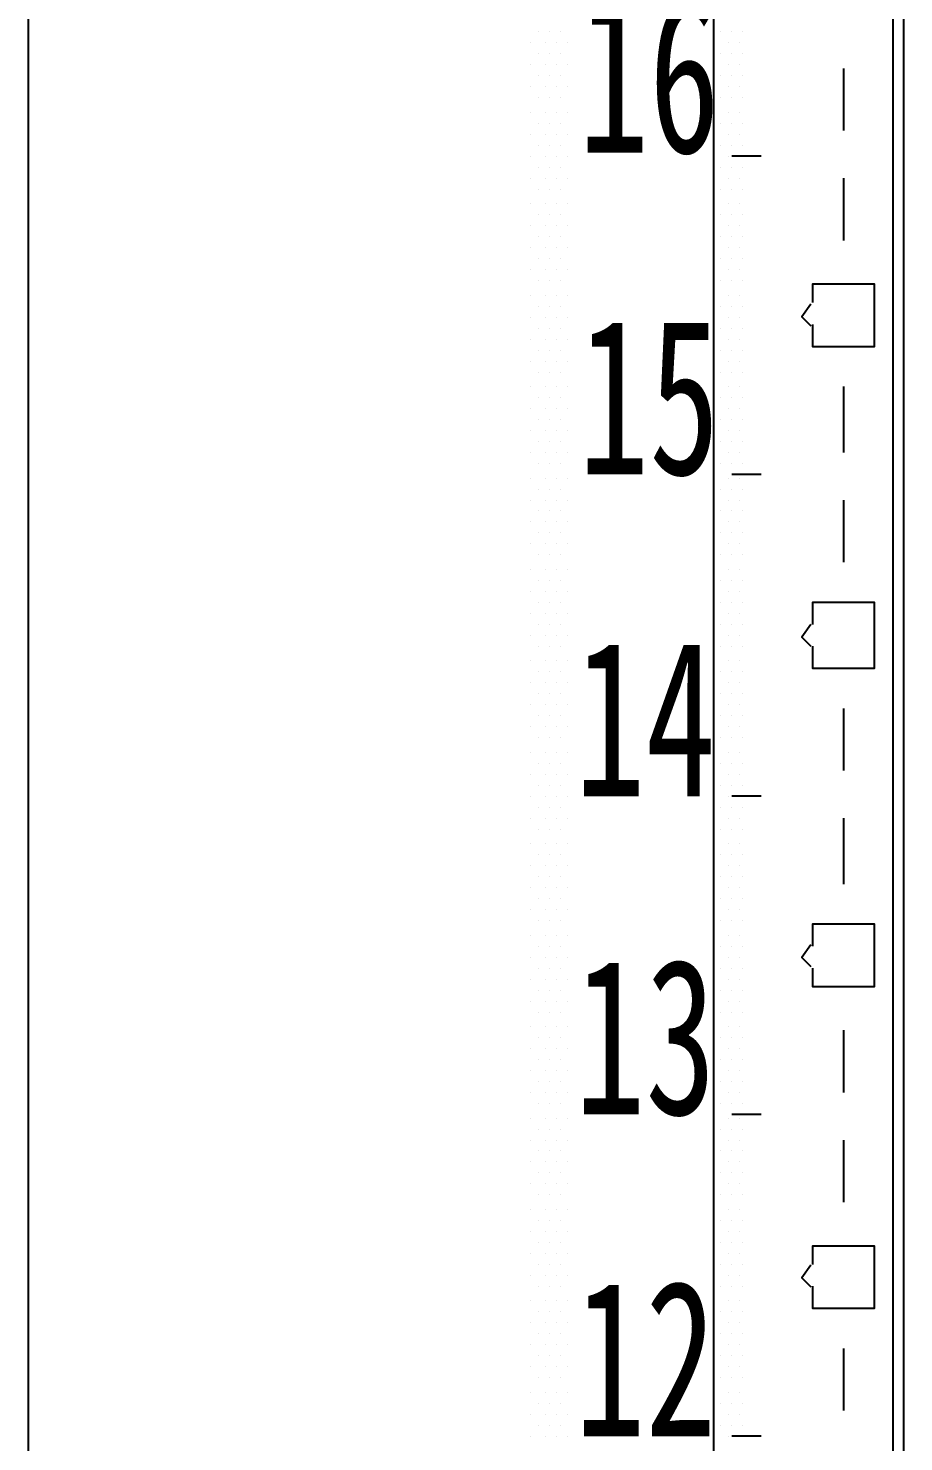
# Model space of a CAD drawing. Header units: metres. Extents: x 17 to 1264, y 17 to 859.
# Drawn here: x 87.8 to 122.2, y 271.1 to 326.7 of the extents above; entities that cross this region are included whole.
import ezdxf

# ---------------------------------------------------------------- set-up
doc = ezdxf.new("R2010")
doc.units = ezdxf.units.M
for name, color, linetype in [('LINES', 7, 'Continuous'), ('POLYLINES', 4, 'Continuous'), ('TEXTS', 3, 'Continuous')]:
    doc.layers.add(name, color=color, linetype=linetype)

msp = doc.modelspace()

# ---------------------------------------------------------------- linework, layer by layer
at = {"layer": 'LINES'}
for p, q in [((87.762, 830.448), (87.762, 45.216)), ((87.762, 830.448), (87.762, 45.216)), ((122.25, 132.48), (122.25, 727.92)), ((107.562, 326.16), (107.562, 326.16)), ((107.85, 326.592), (107.85, 326.592)), ((108.138, 326.16), (108.138, 326.16)), ((108.282, 326.592), (108.282, 326.592)), ((108.57, 326.16), (108.57, 326.16)), ((108.714, 326.592), (108.714, 326.592)), ((109.002, 326.16), (109.002, 326.16)), ((114.762, 326.16), (114.762, 326.16)), ((115.05, 326.592), (115.05, 326.592)), ((115.338, 326.16), (115.338, 326.16)), ((115.482, 326.592), (115.482, 326.592)), ((115.77, 326.16), (115.77, 326.16)), ((115.914, 326.592), (115.914, 326.592)), ((107.85, 325.728), (107.85, 325.728)), ((108.282, 325.728), (108.282, 325.728)), ((108.714, 325.728), (108.714, 325.728)), ((115.05, 325.728), (115.05, 325.728)), ((115.482, 325.728), (115.482, 325.728)), ((115.914, 325.728), (115.914, 325.728)), ((107.562, 325.296), (107.562, 325.296)), ((108.138, 325.296), (108.138, 325.296)), ((108.57, 325.296), (108.57, 325.296)), ((109.002, 325.296), (109.002, 325.296)), ((114.762, 325.296), (114.762, 325.296)), ((115.338, 325.296), (115.338, 325.296)), ((115.77, 325.296), (115.77, 325.296)), ((119.874, 325.152), (119.874, 322.704)), ((107.85, 324.864), (107.85, 324.864)), ((108.282, 324.864), (108.282, 324.864)), ((108.714, 324.864), (108.714, 324.864)), ((115.05, 324.864), (115.05, 324.864)), ((115.482, 324.864), (115.482, 324.864)), ((115.914, 324.864), (115.914, 324.864)), ((107.562, 324.432), (107.562, 324.432)), ((107.85, 324), (107.85, 324)), ((108.138, 324.432), (108.138, 324.432)), ((108.282, 324), (108.282, 324)), ((108.57, 324.432), (108.57, 324.432)), ((108.714, 324), (108.714, 324)), ((109.002, 324.432), (109.002, 324.432)), ((114.762, 324.432), (114.762, 324.432)), ((115.05, 324), (115.05, 324)), ((115.338, 324.432), (115.338, 324.432)), ((115.482, 324), (115.482, 324)), ((115.77, 324.432), (115.77, 324.432)), ((115.914, 324), (115.914, 324)), ((107.562, 323.424), (107.562, 323.424)), ((108.138, 323.424), (108.138, 323.424)), ((108.57, 323.424), (108.57, 323.424)), ((109.002, 323.424), (109.002, 323.424)), ((114.762, 323.424), (114.762, 323.424)), ((115.338, 323.424), (115.338, 323.424)), ((115.77, 323.424), (115.77, 323.424)), ((107.85, 322.992), (107.85, 322.992)), ((108.282, 322.992), (108.282, 322.992)), ((108.714, 322.992), (108.714, 322.992)), ((115.05, 322.992), (115.05, 322.992)), ((115.482, 322.992), (115.482, 322.992)), ((115.914, 322.992), (115.914, 322.992)), ((107.562, 322.56), (107.562, 322.56)), ((108.138, 322.56), (108.138, 322.56)), ((108.57, 322.56), (108.57, 322.56)), ((109.002, 322.56), (109.002, 322.56)), ((114.762, 322.56), (114.762, 322.56)), ((115.338, 322.56), (115.338, 322.56)), ((115.77, 322.56), (115.77, 322.56)), ((107.562, 321.696), (107.562, 321.696)), ((107.85, 322.128), (107.85, 322.128)), ((108.138, 321.696), (108.138, 321.696)), ((108.282, 322.128), (108.282, 322.128)), ((108.57, 321.696), (108.57, 321.696)), ((108.714, 322.128), (108.714, 322.128)), ((109.002, 321.696), (109.002, 321.696)), ((114.762, 321.696), (114.762, 321.696)), ((115.05, 322.128), (115.05, 322.128)), ((115.338, 321.696), (115.338, 321.696)), ((115.482, 322.128), (115.482, 322.128)), ((116.634, 321.696), (115.482, 321.696)), ((116.634, 321.696), (115.482, 321.696)), ((116.634, 321.696), (115.482, 321.696)), ((116.634, 321.696), (115.482, 321.696)), ((115.77, 321.696), (115.77, 321.696)), ((115.914, 322.128), (115.914, 322.128)), ((107.85, 321.264), (107.85, 321.264)), ((108.282, 321.264), (108.282, 321.264)), ((108.714, 321.264), (108.714, 321.264)), ((115.05, 321.264), (115.05, 321.264)), ((115.482, 321.264), (115.482, 321.264)), ((115.914, 321.264), (115.914, 321.264)), ((107.562, 320.832), (107.562, 320.832)), ((108.138, 320.832), (108.138, 320.832)), ((108.57, 320.832), (108.57, 320.832)), ((109.002, 320.832), (109.002, 320.832)), ((114.762, 320.832), (114.762, 320.832)), ((115.338, 320.832), (115.338, 320.832)), ((115.77, 320.832), (115.77, 320.832)), ((119.874, 320.832), (119.874, 318.384)), ((107.85, 320.4), (107.85, 320.4)), ((108.282, 320.4), (108.282, 320.4)), ((108.714, 320.4), (108.714, 320.4)), ((115.05, 320.4), (115.05, 320.4)), ((115.482, 320.4), (115.482, 320.4)), ((115.914, 320.4), (115.914, 320.4)), ((107.562, 319.824), (107.562, 319.824)), ((108.138, 319.824), (108.138, 319.824)), ((108.57, 319.824), (108.57, 319.824)), ((109.002, 319.824), (109.002, 319.824)), ((114.762, 319.824), (114.762, 319.824)), ((115.338, 319.824), (115.338, 319.824)), ((115.77, 319.824), (115.77, 319.824)), ((107.562, 318.96), (107.562, 318.96)), ((107.85, 319.392), (107.85, 319.392)), ((108.138, 318.96), (108.138, 318.96)), ((108.282, 319.392), (108.282, 319.392)), ((108.57, 318.96), (108.57, 318.96)), ((108.714, 319.392), (108.714, 319.392)), ((109.002, 318.96), (109.002, 318.96)), ((114.762, 318.96), (114.762, 318.96)), ((115.05, 319.392), (115.05, 319.392)), ((115.338, 318.96), (115.338, 318.96)), ((115.482, 319.392), (115.482, 319.392)), ((115.77, 318.96), (115.77, 318.96)), ((115.914, 319.392), (115.914, 319.392)), ((107.85, 318.528), (107.85, 318.528)), ((108.282, 318.528), (108.282, 318.528)), ((108.714, 318.528), (108.714, 318.528)), ((115.05, 318.528), (115.05, 318.528)), ((115.482, 318.528), (115.482, 318.528)), ((115.914, 318.528), (115.914, 318.528)), ((107.562, 318.096), (107.562, 318.096)), ((108.138, 318.096), (108.138, 318.096)), ((108.57, 318.096), (108.57, 318.096)), ((109.002, 318.096), (109.002, 318.096)), ((114.762, 318.096), (114.762, 318.096)), ((115.338, 318.096), (115.338, 318.096)), ((115.77, 318.096), (115.77, 318.096)), ((107.85, 317.664), (107.85, 317.664)), ((108.282, 317.664), (108.282, 317.664)), ((108.714, 317.664), (108.714, 317.664)), ((115.05, 317.664), (115.05, 317.664)), ((115.482, 317.664), (115.482, 317.664)), ((115.914, 317.664), (115.914, 317.664)), ((107.562, 317.232), (107.562, 317.232)), ((107.85, 316.8), (107.85, 316.8)), ((108.138, 317.232), (108.138, 317.232)), ((108.282, 316.8), (108.282, 316.8)), ((108.57, 317.232), (108.57, 317.232)), ((108.714, 316.8), (108.714, 316.8)), ((109.002, 317.232), (109.002, 317.232)), ((114.762, 317.232), (114.762, 317.232)), ((115.05, 316.8), (115.05, 316.8)), ((115.338, 317.232), (115.338, 317.232)), ((115.482, 316.8), (115.482, 316.8)), ((115.77, 317.232), (115.77, 317.232)), ((115.914, 316.8), (115.914, 316.8)), ((107.562, 316.224), (107.562, 316.224)), ((108.138, 316.224), (108.138, 316.224)), ((108.57, 316.224), (108.57, 316.224)), ((109.002, 316.224), (109.002, 316.224)), ((114.762, 316.224), (114.762, 316.224)), ((115.338, 316.224), (115.338, 316.224)), ((115.77, 316.224), (115.77, 316.224)), ((107.85, 315.792), (107.85, 315.792)), ((108.282, 315.792), (108.282, 315.792)), ((108.714, 315.792), (108.714, 315.792)), ((115.05, 315.792), (115.05, 315.792)), ((115.482, 315.792), (115.482, 315.792)), ((115.914, 315.792), (115.914, 315.792)), ((107.562, 315.36), (107.562, 315.36)), ((108.138, 315.36), (108.138, 315.36)), ((108.57, 315.36), (108.57, 315.36)), ((109.002, 315.36), (109.002, 315.36)), ((114.762, 315.36), (114.762, 315.36)), ((115.338, 315.36), (115.338, 315.36)), ((115.77, 315.36), (115.77, 315.36)), ((107.562, 314.496), (107.562, 314.496)), ((107.85, 314.928), (107.85, 314.928)), ((108.138, 314.496), (108.138, 314.496)), ((108.282, 314.928), (108.282, 314.928)), ((108.57, 314.496), (108.57, 314.496)), ((108.714, 314.928), (108.714, 314.928)), ((109.002, 314.496), (109.002, 314.496)), ((114.762, 314.496), (114.762, 314.496)), ((115.05, 314.928), (115.05, 314.928)), ((115.338, 314.496), (115.338, 314.496)), ((115.482, 314.928), (115.482, 314.928)), ((115.77, 314.496), (115.77, 314.496)), ((115.914, 314.928), (115.914, 314.928)), ((107.85, 314.064), (107.85, 314.064)), ((108.282, 314.064), (108.282, 314.064)), ((108.714, 314.064), (108.714, 314.064)), ((115.05, 314.064), (115.05, 314.064)), ((115.482, 314.064), (115.482, 314.064)), ((115.914, 314.064), (115.914, 314.064)), ((107.562, 313.632), (107.562, 313.632)), ((108.138, 313.632), (108.138, 313.632)), ((108.57, 313.632), (108.57, 313.632)), ((109.002, 313.632), (109.002, 313.632)), ((114.762, 313.632), (114.762, 313.632)), ((115.338, 313.632), (115.338, 313.632)), ((115.77, 313.632), (115.77, 313.632)), ((107.85, 313.2), (107.85, 313.2)), ((108.282, 313.2), (108.282, 313.2)), ((108.714, 313.2), (108.714, 313.2)), ((115.05, 313.2), (115.05, 313.2)), ((115.482, 313.2), (115.482, 313.2)), ((115.914, 313.2), (115.914, 313.2)), ((107.562, 312.624), (107.562, 312.624)), ((108.138, 312.624), (108.138, 312.624)), ((108.57, 312.624), (108.57, 312.624)), ((109.002, 312.624), (109.002, 312.624)), ((114.762, 312.624), (114.762, 312.624)), ((115.338, 312.624), (115.338, 312.624)), ((115.77, 312.624), (115.77, 312.624)), ((119.874, 312.624), (119.874, 310.032)), ((107.562, 311.76), (107.562, 311.76)), ((107.85, 312.192), (107.85, 312.192)), ((108.138, 311.76), (108.138, 311.76)), ((108.282, 312.192), (108.282, 312.192)), ((108.57, 311.76), (108.57, 311.76)), ((108.714, 312.192), (108.714, 312.192)), ((109.002, 311.76), (109.002, 311.76)), ((114.762, 311.76), (114.762, 311.76)), ((115.05, 312.192), (115.05, 312.192)), ((115.338, 311.76), (115.338, 311.76)), ((115.482, 312.192), (115.482, 312.192)), ((115.77, 311.76), (115.77, 311.76)), ((115.914, 312.192), (115.914, 312.192)), ((107.85, 311.328), (107.85, 311.328)), ((108.282, 311.328), (108.282, 311.328)), ((108.714, 311.328), (108.714, 311.328)), ((115.05, 311.328), (115.05, 311.328)), ((115.482, 311.328), (115.482, 311.328)), ((115.914, 311.328), (115.914, 311.328)), ((107.562, 310.896), (107.562, 310.896)), ((108.138, 310.896), (108.138, 310.896)), ((108.57, 310.896), (108.57, 310.896)), ((109.002, 310.896), (109.002, 310.896)), ((114.762, 310.896), (114.762, 310.896)), ((115.338, 310.896), (115.338, 310.896)), ((115.77, 310.896), (115.77, 310.896)), ((107.562, 310.032), (107.562, 310.032)), ((107.85, 310.464), (107.85, 310.464)), ((108.138, 310.032), (108.138, 310.032)), ((108.282, 310.464), (108.282, 310.464)), ((108.57, 310.032), (108.57, 310.032)), ((108.714, 310.464), (108.714, 310.464)), ((109.002, 310.032), (109.002, 310.032)), ((114.762, 310.032), (114.762, 310.032)), ((115.05, 310.464), (115.05, 310.464)), ((115.338, 310.032), (115.338, 310.032)), ((115.482, 310.464), (115.482, 310.464)), ((115.77, 310.032), (115.77, 310.032)), ((115.914, 310.464), (115.914, 310.464)), ((107.85, 309.6), (107.85, 309.6)), ((108.282, 309.6), (108.282, 309.6)), ((108.714, 309.6), (108.714, 309.6)), ((115.05, 309.6), (115.05, 309.6)), ((115.482, 309.6), (115.482, 309.6)), ((115.914, 309.6), (115.914, 309.6)), ((107.562, 309.024), (107.562, 309.024)), ((108.138, 309.024), (108.138, 309.024)), ((108.57, 309.024), (108.57, 309.024)), ((109.002, 309.024), (109.002, 309.024)), ((114.762, 309.024), (114.762, 309.024)), ((115.338, 309.024), (115.338, 309.024)), ((116.634, 309.168), (115.482, 309.168)), ((116.634, 309.168), (115.482, 309.168)), ((116.634, 309.168), (115.482, 309.168)), ((116.634, 309.168), (115.482, 309.168)), ((115.77, 309.024), (115.77, 309.024)), ((107.85, 308.592), (107.85, 308.592)), ((108.282, 308.592), (108.282, 308.592)), ((108.714, 308.592), (108.714, 308.592)), ((115.05, 308.592), (115.05, 308.592)), ((115.482, 308.592), (115.482, 308.592)), ((115.914, 308.592), (115.914, 308.592)), ((107.562, 308.16), (107.562, 308.16)), ((108.138, 308.16), (108.138, 308.16)), ((108.57, 308.16), (108.57, 308.16)), ((109.002, 308.16), (109.002, 308.16)), ((114.762, 308.16), (114.762, 308.16)), ((115.338, 308.16), (115.338, 308.16)), ((115.77, 308.16), (115.77, 308.16)), ((119.874, 308.16), (119.874, 305.712)), ((107.562, 307.296), (107.562, 307.296)), ((107.85, 307.728), (107.85, 307.728)), ((108.138, 307.296), (108.138, 307.296)), ((108.282, 307.728), (108.282, 307.728)), ((108.57, 307.296), (108.57, 307.296)), ((108.714, 307.728), (108.714, 307.728)), ((109.002, 307.296), (109.002, 307.296)), ((114.762, 307.296), (114.762, 307.296)), ((115.05, 307.728), (115.05, 307.728)), ((115.338, 307.296), (115.338, 307.296)), ((115.482, 307.728), (115.482, 307.728)), ((115.77, 307.296), (115.77, 307.296)), ((115.914, 307.728), (115.914, 307.728)), ((107.85, 306.864), (107.85, 306.864)), ((108.282, 306.864), (108.282, 306.864)), ((108.714, 306.864), (108.714, 306.864)), ((115.05, 306.864), (115.05, 306.864)), ((115.482, 306.864), (115.482, 306.864)), ((115.914, 306.864), (115.914, 306.864)), ((107.562, 306.432), (107.562, 306.432)), ((108.138, 306.432), (108.138, 306.432)), ((108.57, 306.432), (108.57, 306.432)), ((109.002, 306.432), (109.002, 306.432)), ((114.762, 306.432), (114.762, 306.432)), ((115.338, 306.432), (115.338, 306.432)), ((115.77, 306.432), (115.77, 306.432)), ((107.85, 306), (107.85, 306)), ((108.282, 306), (108.282, 306)), ((108.714, 306), (108.714, 306)), ((115.05, 306), (115.05, 306)), ((115.482, 306), (115.482, 306)), ((115.914, 306), (115.914, 306)), ((107.562, 305.424), (107.562, 305.424)), ((108.138, 305.424), (108.138, 305.424)), ((108.57, 305.424), (108.57, 305.424)), ((109.002, 305.424), (109.002, 305.424)), ((114.762, 305.424), (114.762, 305.424)), ((115.338, 305.424), (115.338, 305.424)), ((115.77, 305.424), (115.77, 305.424)), ((107.562, 304.56), (107.562, 304.56)), ((107.85, 304.992), (107.85, 304.992)), ((108.138, 304.56), (108.138, 304.56)), ((108.282, 304.992), (108.282, 304.992)), ((108.57, 304.56), (108.57, 304.56)), ((108.714, 304.992), (108.714, 304.992)), ((109.002, 304.56), (109.002, 304.56)), ((114.762, 304.56), (114.762, 304.56)), ((115.05, 304.992), (115.05, 304.992)), ((115.338, 304.56), (115.338, 304.56)), ((115.482, 304.992), (115.482, 304.992)), ((115.77, 304.56), (115.77, 304.56)), ((115.914, 304.992), (115.914, 304.992)), ((107.85, 304.128), (107.85, 304.128)), ((108.282, 304.128), (108.282, 304.128)), ((108.714, 304.128), (108.714, 304.128)), ((115.05, 304.128), (115.05, 304.128)), ((115.482, 304.128), (115.482, 304.128)), ((115.914, 304.128), (115.914, 304.128)), ((107.562, 303.696), (107.562, 303.696)), ((108.138, 303.696), (108.138, 303.696)), ((108.57, 303.696), (108.57, 303.696)), ((109.002, 303.696), (109.002, 303.696)), ((114.762, 303.696), (114.762, 303.696)), ((115.338, 303.696), (115.338, 303.696)), ((115.77, 303.696), (115.77, 303.696)), ((107.562, 302.832), (107.562, 302.832)), ((107.85, 303.264), (107.85, 303.264)), ((108.138, 302.832), (108.138, 302.832)), ((108.282, 303.264), (108.282, 303.264)), ((108.57, 302.832), (108.57, 302.832)), ((108.714, 303.264), (108.714, 303.264)), ((109.002, 302.832), (109.002, 302.832)), ((114.762, 302.832), (114.762, 302.832)), ((115.05, 303.264), (115.05, 303.264)), ((115.338, 302.832), (115.338, 302.832)), ((115.482, 303.264), (115.482, 303.264)), ((115.77, 302.832), (115.77, 302.832)), ((115.914, 303.264), (115.914, 303.264)), ((107.85, 302.4), (107.85, 302.4)), ((108.282, 302.4), (108.282, 302.4)), ((108.714, 302.4), (108.714, 302.4)), ((115.05, 302.4), (115.05, 302.4)), ((115.482, 302.4), (115.482, 302.4)), ((115.914, 302.4), (115.914, 302.4)), ((107.562, 301.824), (107.562, 301.824)), ((108.138, 301.824), (108.138, 301.824)), ((108.57, 301.824), (108.57, 301.824)), ((109.002, 301.824), (109.002, 301.824)), ((114.762, 301.824), (114.762, 301.824)), ((115.338, 301.824), (115.338, 301.824)), ((115.77, 301.824), (115.77, 301.824)), ((107.85, 301.392), (107.85, 301.392)), ((108.282, 301.392), (108.282, 301.392)), ((108.714, 301.392), (108.714, 301.392)), ((115.05, 301.392), (115.05, 301.392)), ((115.482, 301.392), (115.482, 301.392)), ((115.914, 301.392), (115.914, 301.392)), ((107.562, 300.96), (107.562, 300.96)), ((108.138, 300.96), (108.138, 300.96)), ((108.57, 300.96), (108.57, 300.96)), ((109.002, 300.96), (109.002, 300.96)), ((114.762, 300.96), (114.762, 300.96)), ((115.338, 300.96), (115.338, 300.96)), ((115.77, 300.96), (115.77, 300.96)), ((107.562, 300.096), (107.562, 300.096)), ((107.85, 300.528), (107.85, 300.528)), ((108.138, 300.096), (108.138, 300.096)), ((108.282, 300.528), (108.282, 300.528)), ((108.57, 300.096), (108.57, 300.096)), ((108.714, 300.528), (108.714, 300.528)), ((109.002, 300.096), (109.002, 300.096)), ((114.762, 300.096), (114.762, 300.096)), ((115.05, 300.528), (115.05, 300.528)), ((115.338, 300.096), (115.338, 300.096)), ((115.482, 300.528), (115.482, 300.528)), ((115.77, 300.096), (115.77, 300.096)), ((115.914, 300.528), (115.914, 300.528)), ((107.85, 299.664), (107.85, 299.664)), ((108.282, 299.664), (108.282, 299.664)), ((108.714, 299.664), (108.714, 299.664)), ((115.05, 299.664), (115.05, 299.664)), ((115.482, 299.664), (115.482, 299.664)), ((115.914, 299.664), (115.914, 299.664)), ((119.874, 299.952), (119.874, 297.504)), ((107.562, 299.232), (107.562, 299.232)), ((108.138, 299.232), (108.138, 299.232)), ((108.57, 299.232), (108.57, 299.232)), ((109.002, 299.232), (109.002, 299.232)), ((114.762, 299.232), (114.762, 299.232)), ((115.338, 299.232), (115.338, 299.232)), ((115.77, 299.232), (115.77, 299.232)), ((107.85, 298.8), (107.85, 298.8)), ((108.282, 298.8), (108.282, 298.8)), ((108.714, 298.8), (108.714, 298.8)), ((115.05, 298.8), (115.05, 298.8)), ((115.482, 298.8), (115.482, 298.8)), ((115.914, 298.8), (115.914, 298.8)), ((107.562, 298.224), (107.562, 298.224)), ((107.85, 297.792), (107.85, 297.792)), ((108.138, 298.224), (108.138, 298.224)), ((108.282, 297.792), (108.282, 297.792)), ((108.57, 298.224), (108.57, 298.224)), ((108.714, 297.792), (108.714, 297.792)), ((109.002, 298.224), (109.002, 298.224)), ((114.762, 298.224), (114.762, 298.224)), ((115.05, 297.792), (115.05, 297.792)), ((115.338, 298.224), (115.338, 298.224)), ((115.482, 297.792), (115.482, 297.792)), ((115.77, 298.224), (115.77, 298.224)), ((115.914, 297.792), (115.914, 297.792)), ((107.562, 297.36), (107.562, 297.36)), ((108.138, 297.36), (108.138, 297.36)), ((108.57, 297.36), (108.57, 297.36)), ((109.002, 297.36), (109.002, 297.36)), ((114.762, 297.36), (114.762, 297.36)), ((115.338, 297.36), (115.338, 297.36)), ((115.77, 297.36), (115.77, 297.36)), ((107.85, 296.928), (107.85, 296.928)), ((108.282, 296.928), (108.282, 296.928)), ((108.714, 296.928), (108.714, 296.928)), ((115.05, 296.928), (115.05, 296.928)), ((115.482, 296.928), (115.482, 296.928)), ((115.914, 296.928), (115.914, 296.928)), ((107.562, 296.496), (107.562, 296.496)), ((108.138, 296.496), (108.138, 296.496)), ((108.57, 296.496), (108.57, 296.496)), ((109.002, 296.496), (109.002, 296.496)), ((114.762, 296.496), (114.762, 296.496)), ((115.338, 296.496), (115.338, 296.496)), ((116.634, 296.496), (115.482, 296.496)), ((116.634, 296.496), (115.482, 296.496)), ((116.634, 296.496), (115.482, 296.496)), ((116.634, 296.496), (115.482, 296.496)), ((115.77, 296.496), (115.77, 296.496)), ((107.562, 295.632), (107.562, 295.632)), ((107.85, 296.064), (107.85, 296.064)), ((108.138, 295.632), (108.138, 295.632)), ((108.282, 296.064), (108.282, 296.064)), ((108.57, 295.632), (108.57, 295.632)), ((108.714, 296.064), (108.714, 296.064)), ((109.002, 295.632), (109.002, 295.632)), ((114.762, 295.632), (114.762, 295.632)), ((115.05, 296.064), (115.05, 296.064)), ((115.338, 295.632), (115.338, 295.632)), ((115.482, 296.064), (115.482, 296.064)), ((115.77, 295.632), (115.77, 295.632)), ((115.914, 296.064), (115.914, 296.064)), ((119.874, 295.632), (119.874, 293.04)), ((107.85, 295.2), (107.85, 295.2)), ((108.282, 295.2), (108.282, 295.2)), ((108.714, 295.2), (108.714, 295.2)), ((115.05, 295.2), (115.05, 295.2)), ((115.482, 295.2), (115.482, 295.2)), ((115.914, 295.2), (115.914, 295.2)), ((107.562, 294.624), (107.562, 294.624)), ((108.138, 294.624), (108.138, 294.624)), ((108.57, 294.624), (108.57, 294.624)), ((109.002, 294.624), (109.002, 294.624)), ((114.762, 294.624), (114.762, 294.624)), ((115.338, 294.624), (115.338, 294.624)), ((115.77, 294.624), (115.77, 294.624)), ((107.85, 294.192), (107.85, 294.192)), ((108.282, 294.192), (108.282, 294.192)), ((108.714, 294.192), (108.714, 294.192)), ((115.05, 294.192), (115.05, 294.192)), ((115.482, 294.192), (115.482, 294.192)), ((115.914, 294.192), (115.914, 294.192)), ((107.562, 293.76), (107.562, 293.76)), ((107.85, 293.328), (107.85, 293.328)), ((108.138, 293.76), (108.138, 293.76)), ((108.282, 293.328), (108.282, 293.328)), ((108.57, 293.76), (108.57, 293.76)), ((108.714, 293.328), (108.714, 293.328)), ((109.002, 293.76), (109.002, 293.76)), ((114.762, 293.76), (114.762, 293.76)), ((115.05, 293.328), (115.05, 293.328)), ((115.338, 293.76), (115.338, 293.76)), ((115.482, 293.328), (115.482, 293.328)), ((115.77, 293.76), (115.77, 293.76)), ((115.914, 293.328), (115.914, 293.328)), ((107.562, 292.896), (107.562, 292.896)), ((108.138, 292.896), (108.138, 292.896)), ((108.57, 292.896), (108.57, 292.896)), ((109.002, 292.896), (109.002, 292.896)), ((114.762, 292.896), (114.762, 292.896)), ((115.338, 292.896), (115.338, 292.896)), ((115.77, 292.896), (115.77, 292.896)), ((107.85, 292.464), (107.85, 292.464)), ((108.282, 292.464), (108.282, 292.464)), ((108.714, 292.464), (108.714, 292.464)), ((115.05, 292.464), (115.05, 292.464)), ((115.482, 292.464), (115.482, 292.464)), ((115.914, 292.464), (115.914, 292.464)), ((107.562, 292.032), (107.562, 292.032)), ((108.138, 292.032), (108.138, 292.032)), ((108.57, 292.032), (108.57, 292.032)), ((109.002, 292.032), (109.002, 292.032)), ((114.762, 292.032), (114.762, 292.032)), ((115.338, 292.032), (115.338, 292.032)), ((115.77, 292.032), (115.77, 292.032)), ((107.85, 291.6), (107.85, 291.6)), ((108.282, 291.6), (108.282, 291.6)), ((108.714, 291.6), (108.714, 291.6)), ((115.05, 291.6), (115.05, 291.6)), ((115.482, 291.6), (115.482, 291.6)), ((115.914, 291.6), (115.914, 291.6)), ((107.562, 291.024), (107.562, 291.024)), ((107.85, 290.592), (107.85, 290.592)), ((108.138, 291.024), (108.138, 291.024)), ((108.282, 290.592), (108.282, 290.592)), ((108.57, 291.024), (108.57, 291.024)), ((108.714, 290.592), (108.714, 290.592)), ((109.002, 291.024), (109.002, 291.024)), ((114.762, 291.024), (114.762, 291.024)), ((115.05, 290.592), (115.05, 290.592)), ((115.338, 291.024), (115.338, 291.024)), ((115.482, 290.592), (115.482, 290.592)), ((115.77, 291.024), (115.77, 291.024)), ((115.914, 290.592), (115.914, 290.592)), ((107.562, 290.16), (107.562, 290.16)), ((108.138, 290.16), (108.138, 290.16)), ((108.57, 290.16), (108.57, 290.16)), ((109.002, 290.16), (109.002, 290.16)), ((114.762, 290.16), (114.762, 290.16)), ((115.338, 290.16), (115.338, 290.16)), ((115.77, 290.16), (115.77, 290.16)), ((107.85, 289.728), (107.85, 289.728)), ((108.282, 289.728), (108.282, 289.728)), ((108.714, 289.728), (108.714, 289.728)), ((115.05, 289.728), (115.05, 289.728)), ((115.482, 289.728), (115.482, 289.728)), ((115.914, 289.728), (115.914, 289.728)), ((107.562, 289.296), (107.562, 289.296)), ((107.85, 288.864), (107.85, 288.864)), ((108.138, 289.296), (108.138, 289.296)), ((108.282, 288.864), (108.282, 288.864)), ((108.57, 289.296), (108.57, 289.296)), ((108.714, 288.864), (108.714, 288.864)), ((109.002, 289.296), (109.002, 289.296)), ((114.762, 289.296), (114.762, 289.296)), ((115.05, 288.864), (115.05, 288.864)), ((115.338, 289.296), (115.338, 289.296)), ((115.482, 288.864), (115.482, 288.864)), ((115.77, 289.296), (115.77, 289.296)), ((115.914, 288.864), (115.914, 288.864)), ((107.562, 288.432), (107.562, 288.432)), ((108.138, 288.432), (108.138, 288.432)), ((108.57, 288.432), (108.57, 288.432)), ((109.002, 288.432), (109.002, 288.432)), ((114.762, 288.432), (114.762, 288.432)), ((115.338, 288.432), (115.338, 288.432)), ((115.77, 288.432), (115.77, 288.432)), ((107.85, 288), (107.85, 288)), ((108.282, 288), (108.282, 288)), ((108.714, 288), (108.714, 288)), ((115.05, 288), (115.05, 288)), ((115.482, 288), (115.482, 288)), ((115.914, 288), (115.914, 288)), ((107.562, 287.424), (107.562, 287.424)), ((108.138, 287.424), (108.138, 287.424)), ((108.57, 287.424), (108.57, 287.424)), ((109.002, 287.424), (109.002, 287.424)), ((114.762, 287.424), (114.762, 287.424)), ((115.338, 287.424), (115.338, 287.424)), ((115.77, 287.424), (115.77, 287.424)), ((119.874, 287.28), (119.874, 284.832)), ((107.85, 286.992), (107.85, 286.992)), ((108.282, 286.992), (108.282, 286.992)), ((108.714, 286.992), (108.714, 286.992)), ((115.05, 286.992), (115.05, 286.992)), ((115.482, 286.992), (115.482, 286.992)), ((115.914, 286.992), (115.914, 286.992)), ((107.562, 286.56), (107.562, 286.56)), ((107.85, 286.128), (107.85, 286.128)), ((108.138, 286.56), (108.138, 286.56)), ((108.282, 286.128), (108.282, 286.128)), ((108.57, 286.56), (108.57, 286.56)), ((108.714, 286.128), (108.714, 286.128)), ((109.002, 286.56), (109.002, 286.56)), ((114.762, 286.56), (114.762, 286.56)), ((115.05, 286.128), (115.05, 286.128)), ((115.338, 286.56), (115.338, 286.56)), ((115.482, 286.128), (115.482, 286.128)), ((115.77, 286.56), (115.77, 286.56)), ((115.914, 286.128), (115.914, 286.128)), ((107.562, 285.696), (107.562, 285.696)), ((108.138, 285.696), (108.138, 285.696)), ((108.57, 285.696), (108.57, 285.696)), ((109.002, 285.696), (109.002, 285.696)), ((114.762, 285.696), (114.762, 285.696)), ((115.338, 285.696), (115.338, 285.696)), ((115.77, 285.696), (115.77, 285.696)), ((107.85, 285.264), (107.85, 285.264)), ((108.282, 285.264), (108.282, 285.264)), ((108.714, 285.264), (108.714, 285.264)), ((115.05, 285.264), (115.05, 285.264)), ((115.482, 285.264), (115.482, 285.264)), ((115.914, 285.264), (115.914, 285.264)), ((107.562, 284.832), (107.562, 284.832)), ((108.138, 284.832), (108.138, 284.832)), ((108.57, 284.832), (108.57, 284.832)), ((109.002, 284.832), (109.002, 284.832)), ((114.762, 284.832), (114.762, 284.832)), ((115.338, 284.832), (115.338, 284.832)), ((115.77, 284.832), (115.77, 284.832)), ((107.85, 284.4), (107.85, 284.4)), ((108.282, 284.4), (108.282, 284.4)), ((108.714, 284.4), (108.714, 284.4)), ((115.05, 284.4), (115.05, 284.4)), ((115.482, 284.4), (115.482, 284.4)), ((116.634, 283.968), (115.482, 283.968)), ((116.634, 283.968), (115.482, 283.968)), ((116.634, 283.968), (115.482, 283.968)), ((116.634, 283.968), (115.482, 283.968)), ((115.914, 284.4), (115.914, 284.4)), ((107.562, 283.824), (107.562, 283.824)), ((107.85, 283.392), (107.85, 283.392)), ((108.138, 283.824), (108.138, 283.824)), ((108.282, 283.392), (108.282, 283.392)), ((108.57, 283.824), (108.57, 283.824)), ((108.714, 283.392), (108.714, 283.392)), ((109.002, 283.824), (109.002, 283.824)), ((114.762, 283.824), (114.762, 283.824)), ((115.05, 283.392), (115.05, 283.392)), ((115.338, 283.824), (115.338, 283.824)), ((115.482, 283.392), (115.482, 283.392)), ((115.77, 283.824), (115.77, 283.824)), ((115.914, 283.392), (115.914, 283.392)), ((107.562, 282.96), (107.562, 282.96)), ((108.138, 282.96), (108.138, 282.96)), ((108.57, 282.96), (108.57, 282.96)), ((109.002, 282.96), (109.002, 282.96)), ((114.762, 282.96), (114.762, 282.96)), ((115.338, 282.96), (115.338, 282.96)), ((115.77, 282.96), (115.77, 282.96)), ((119.874, 282.96), (119.874, 280.512)), ((107.85, 282.528), (107.85, 282.528)), ((108.282, 282.528), (108.282, 282.528)), ((108.714, 282.528), (108.714, 282.528)), ((115.05, 282.528), (115.05, 282.528)), ((115.482, 282.528), (115.482, 282.528)), ((115.914, 282.528), (115.914, 282.528)), ((107.562, 282.096), (107.562, 282.096)), ((107.85, 281.664), (107.85, 281.664)), ((108.138, 282.096), (108.138, 282.096)), ((108.282, 281.664), (108.282, 281.664)), ((108.57, 282.096), (108.57, 282.096)), ((108.714, 281.664), (108.714, 281.664)), ((109.002, 282.096), (109.002, 282.096)), ((114.762, 282.096), (114.762, 282.096)), ((115.05, 281.664), (115.05, 281.664)), ((115.338, 282.096), (115.338, 282.096)), ((115.482, 281.664), (115.482, 281.664)), ((115.77, 282.096), (115.77, 282.096)), ((115.914, 281.664), (115.914, 281.664)), ((107.562, 281.232), (107.562, 281.232)), ((108.138, 281.232), (108.138, 281.232)), ((108.57, 281.232), (108.57, 281.232)), ((109.002, 281.232), (109.002, 281.232)), ((114.762, 281.232), (114.762, 281.232)), ((115.338, 281.232), (115.338, 281.232)), ((115.77, 281.232), (115.77, 281.232)), ((107.85, 280.8), (107.85, 280.8)), ((108.282, 280.8), (108.282, 280.8)), ((108.714, 280.8), (108.714, 280.8)), ((115.05, 280.8), (115.05, 280.8)), ((115.482, 280.8), (115.482, 280.8)), ((115.914, 280.8), (115.914, 280.8)), ((107.562, 280.224), (107.562, 280.224)), ((108.138, 280.224), (108.138, 280.224)), ((108.57, 280.224), (108.57, 280.224)), ((109.002, 280.224), (109.002, 280.224)), ((114.762, 280.224), (114.762, 280.224)), ((115.338, 280.224), (115.338, 280.224)), ((115.77, 280.224), (115.77, 280.224)), ((107.85, 279.792), (107.85, 279.792)), ((108.282, 279.792), (108.282, 279.792)), ((108.714, 279.792), (108.714, 279.792)), ((115.05, 279.792), (115.05, 279.792)), ((115.482, 279.792), (115.482, 279.792)), ((115.914, 279.792), (115.914, 279.792)), ((107.562, 279.36), (107.562, 279.36)), ((107.85, 278.928), (107.85, 278.928)), ((108.138, 279.36), (108.138, 279.36)), ((108.282, 278.928), (108.282, 278.928)), ((108.57, 279.36), (108.57, 279.36)), ((108.714, 278.928), (108.714, 278.928)), ((109.002, 279.36), (109.002, 279.36)), ((114.762, 279.36), (114.762, 279.36)), ((115.05, 278.928), (115.05, 278.928)), ((115.338, 279.36), (115.338, 279.36)), ((115.482, 278.928), (115.482, 278.928)), ((115.77, 279.36), (115.77, 279.36)), ((115.914, 278.928), (115.914, 278.928)), ((107.562, 278.496), (107.562, 278.496)), ((108.138, 278.496), (108.138, 278.496)), ((108.57, 278.496), (108.57, 278.496)), ((109.002, 278.496), (109.002, 278.496)), ((114.762, 278.496), (114.762, 278.496)), ((115.338, 278.496), (115.338, 278.496)), ((115.77, 278.496), (115.77, 278.496)), ((107.85, 278.064), (107.85, 278.064)), ((108.282, 278.064), (108.282, 278.064)), ((108.714, 278.064), (108.714, 278.064)), ((115.05, 278.064), (115.05, 278.064)), ((115.482, 278.064), (115.482, 278.064)), ((115.914, 278.064), (115.914, 278.064)), ((107.562, 277.632), (107.562, 277.632)), ((107.85, 277.2), (107.85, 277.2)), ((108.138, 277.632), (108.138, 277.632)), ((108.282, 277.2), (108.282, 277.2)), ((108.57, 277.632), (108.57, 277.632)), ((108.714, 277.2), (108.714, 277.2)), ((109.002, 277.632), (109.002, 277.632)), ((114.762, 277.632), (114.762, 277.632)), ((115.05, 277.2), (115.05, 277.2)), ((115.338, 277.632), (115.338, 277.632)), ((115.482, 277.2), (115.482, 277.2)), ((115.77, 277.632), (115.77, 277.632)), ((115.914, 277.2), (115.914, 277.2)), ((107.562, 276.624), (107.562, 276.624)), ((108.138, 276.624), (108.138, 276.624)), ((108.57, 276.624), (108.57, 276.624)), ((109.002, 276.624), (109.002, 276.624)), ((114.762, 276.624), (114.762, 276.624)), ((115.338, 276.624), (115.338, 276.624)), ((115.77, 276.624), (115.77, 276.624)), ((107.85, 276.192), (107.85, 276.192)), ((108.282, 276.192), (108.282, 276.192)), ((108.714, 276.192), (108.714, 276.192)), ((115.05, 276.192), (115.05, 276.192)), ((115.482, 276.192), (115.482, 276.192)), ((115.914, 276.192), (115.914, 276.192)), ((107.562, 275.76), (107.562, 275.76)), ((108.138, 275.76), (108.138, 275.76)), ((108.57, 275.76), (108.57, 275.76)), ((109.002, 275.76), (109.002, 275.76)), ((114.762, 275.76), (114.762, 275.76)), ((115.338, 275.76), (115.338, 275.76)), ((115.77, 275.76), (115.77, 275.76)), ((107.85, 275.328), (107.85, 275.328)), ((108.282, 275.328), (108.282, 275.328)), ((108.714, 275.328), (108.714, 275.328)), ((115.05, 275.328), (115.05, 275.328)), ((115.482, 275.328), (115.482, 275.328)), ((115.914, 275.328), (115.914, 275.328)), ((107.562, 274.896), (107.562, 274.896)), ((107.85, 274.464), (107.85, 274.464)), ((108.138, 274.896), (108.138, 274.896)), ((108.282, 274.464), (108.282, 274.464)), ((108.57, 274.896), (108.57, 274.896)), ((108.714, 274.464), (108.714, 274.464)), ((109.002, 274.896), (109.002, 274.896)), ((114.762, 274.896), (114.762, 274.896)), ((115.05, 274.464), (115.05, 274.464)), ((115.338, 274.896), (115.338, 274.896)), ((115.482, 274.464), (115.482, 274.464)), ((115.77, 274.896), (115.77, 274.896)), ((115.914, 274.464), (115.914, 274.464)), ((119.874, 274.752), (119.874, 272.304)), ((107.562, 274.032), (107.562, 274.032)), ((108.138, 274.032), (108.138, 274.032)), ((108.57, 274.032), (108.57, 274.032)), ((109.002, 274.032), (109.002, 274.032)), ((114.762, 274.032), (114.762, 274.032)), ((115.338, 274.032), (115.338, 274.032)), ((115.77, 274.032), (115.77, 274.032)), ((107.85, 273.6), (107.85, 273.6)), ((108.282, 273.6), (108.282, 273.6)), ((108.714, 273.6), (108.714, 273.6)), ((115.05, 273.6), (115.05, 273.6)), ((115.482, 273.6), (115.482, 273.6)), ((115.914, 273.6), (115.914, 273.6)), ((107.562, 273.024), (107.562, 273.024)), ((108.138, 273.024), (108.138, 273.024)), ((108.57, 273.024), (108.57, 273.024)), ((109.002, 273.024), (109.002, 273.024)), ((114.762, 273.024), (114.762, 273.024)), ((115.338, 273.024), (115.338, 273.024)), ((115.77, 273.024), (115.77, 273.024)), ((107.85, 272.592), (107.85, 272.592)), ((108.282, 272.592), (108.282, 272.592)), ((108.714, 272.592), (108.714, 272.592)), ((115.05, 272.592), (115.05, 272.592)), ((115.482, 272.592), (115.482, 272.592)), ((115.914, 272.592), (115.914, 272.592)), ((107.562, 272.16), (107.562, 272.16)), ((107.85, 271.728), (107.85, 271.728)), ((108.138, 272.16), (108.138, 272.16)), ((108.282, 271.728), (108.282, 271.728)), ((108.57, 272.16), (108.57, 272.16)), ((108.714, 271.728), (108.714, 271.728)), ((109.002, 272.16), (109.002, 272.16)), ((114.762, 272.16), (114.762, 272.16)), ((115.05, 271.728), (115.05, 271.728)), ((115.338, 272.16), (115.338, 272.16)), ((115.482, 271.728), (115.482, 271.728)), ((115.77, 272.16), (115.77, 272.16)), ((115.914, 271.728), (115.914, 271.728)), ((107.562, 271.296), (107.562, 271.296)), ((108.138, 271.296), (108.138, 271.296)), ((108.57, 271.296), (108.57, 271.296)), ((109.002, 271.296), (109.002, 271.296)), ((114.762, 271.296), (114.762, 271.296)), ((115.338, 271.296), (115.338, 271.296)), ((116.634, 271.296), (115.482, 271.296)), ((116.634, 271.296), (115.482, 271.296)), ((116.634, 271.296), (115.482, 271.296)), ((116.634, 271.296), (115.482, 271.296)), ((115.77, 271.296), (115.77, 271.296))]:
    msp.add_line(p, q, dxfattribs=at)
at = {"layer": 'POLYLINES'}
for points in [[(114.762, 727.92), (114.762, 585.936), (114.762, 132.48)], [(121.818, 710.64), (121.818, 571.536), (121.818, 132.48)], [(118.65, 315.072), (118.65, 314.208), (121.098, 314.208), (121.098, 316.656), (118.65, 316.656), (118.65, 315.936)], [(118.585, 315.873), (118.231, 315.376), (118.585, 315.022)], [(118.65, 302.4), (118.65, 301.536), (121.098, 301.536), (121.098, 304.128), (118.65, 304.128), (118.65, 303.264)], [(118.585, 303.258), (118.231, 302.761), (118.585, 302.409)], [(118.65, 289.728), (118.65, 289.008), (121.098, 289.008), (121.098, 291.456), (118.65, 291.456), (118.65, 290.592)], [(118.585, 290.645), (118.231, 290.148), (118.585, 289.794)], [(118.65, 277.2), (118.65, 276.336), (121.098, 276.336), (121.098, 278.784), (118.65, 278.784), (118.65, 278.064)], [(118.585, 278.031), (118.231, 277.536), (118.585, 277.181)]]:
    msp.add_lwpolyline(points, dxfattribs=at)

# ---------------------------------------------------------------- texts
at = {"layer": 'TEXTS', "width": 0.666667}
for s, p in [('16', (109.434, 321.839)), ('15', (109.434, 309.167)), ('14', (109.29, 296.495)), ('13', (109.29, 283.967)), ('12', (109.29, 271.295))]:
    msp.add_text(s, height=6.1343, dxfattribs=at).set_placement(p)

doc.saveas('drawing.dxf')
